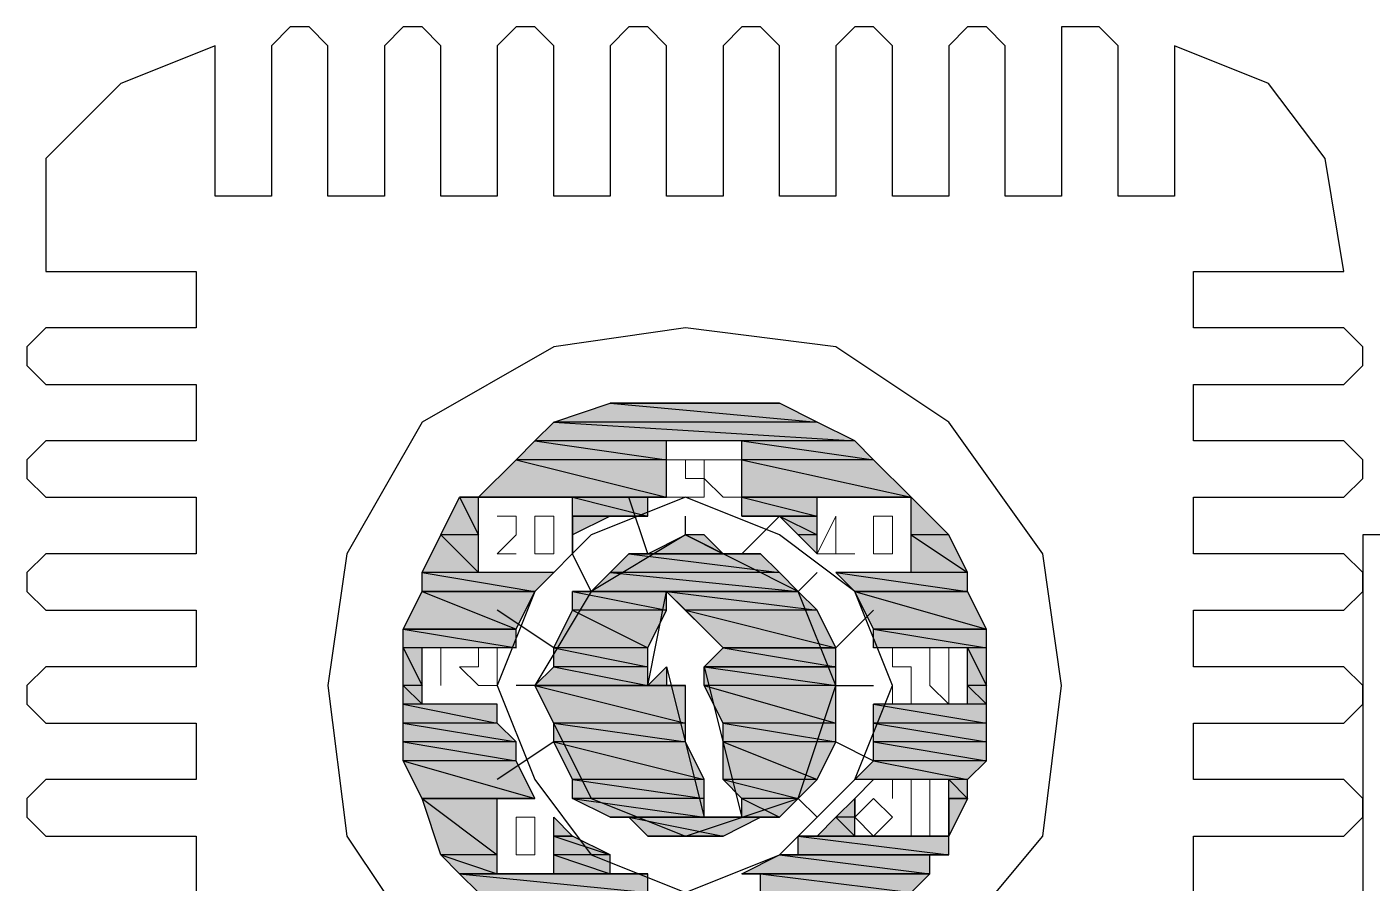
# Model space of a CAD drawing. Header units: inches. Extents: x 100535554 to 201081702, y 63708552 to 127420865.
# Drawn here: x 100541840.63 to 100541847.29, y 63710482.15 to 63710486.39 of the extents above; entities that cross this region are included whole.
import ezdxf

# ---------------------------------------------------------------- set-up
doc = ezdxf.new("R2010")
doc.units = ezdxf.units.IN
doc.header["$MEASUREMENT"] = 0

msp = doc.modelspace()

# ---------------------------------------------------------------- hatches: boundary and pattern name
at = {"true_color": 0x000007}
h = msp.add_hatch(color=7, dxfattribs=at)
h.paths.add_polyline_path([(100541844.355, 63710484.5311), (100541843.5163, 63710484.5311), (100541844.5414, 63710484.4379)])
h.paths.add_polyline_path([(100541843.5163, 63710484.5311), (100541844.5414, 63710484.4379), (100541843.2367, 63710484.4379)])
h = msp.add_hatch(color=7, dxfattribs=at)
h.paths.add_polyline_path([(100541844.0754, 63710484.5311), (100541843.7958, 63710484.5311), (100541844.355, 63710484.5311)])
h.paths.add_polyline_path([(100541843.7958, 63710484.5311), (100541844.355, 63710484.5311), (100541843.5163, 63710484.5311)])
h = msp.add_hatch(color=7, dxfattribs=at)
h.paths.add_polyline_path([(100541844.5414, 63710484.4379), (100541843.2367, 63710484.4379), (100541844.7278, 63710484.3447)])
h.paths.add_polyline_path([(100541843.2367, 63710484.4379), (100541844.7278, 63710484.3447), (100541843.1435, 63710484.3447)])
h = msp.add_hatch(color=7, dxfattribs=at)
h.paths.add_polyline_path([(100541843.7958, 63710484.3447), (100541843.1435, 63710484.3447), (100541843.7958, 63710484.2515)])
h.paths.add_polyline_path([(100541843.1435, 63710484.3447), (100541843.7958, 63710484.2515), (100541843.0503, 63710484.2515)])
h = msp.add_hatch(color=7, dxfattribs=at)
h.paths.add_polyline_path([(100541844.7278, 63710484.3447), (100541844.1686, 63710484.3447), (100541844.8209, 63710484.2515)])
h.paths.add_polyline_path([(100541844.1686, 63710484.3447), (100541844.8209, 63710484.2515), (100541844.1686, 63710484.2515)])
h = msp.add_hatch(color=7, dxfattribs=at)
h.paths.add_polyline_path([(100541843.7958, 63710484.2515), (100541843.0503, 63710484.2515), (100541843.7958, 63710484.0652)])
h.paths.add_polyline_path([(100541843.0503, 63710484.2515), (100541843.7958, 63710484.0652), (100541842.8639, 63710484.0652)])
h = msp.add_hatch(color=7, dxfattribs=at)
h.paths.add_polyline_path([(100541844.8209, 63710484.2515), (100541844.1686, 63710484.2515), (100541845.0073, 63710484.0652)])
h.paths.add_polyline_path([(100541844.1686, 63710484.2515), (100541845.0073, 63710484.0652), (100541844.1686, 63710484.0652)])
h = msp.add_hatch(color=7, dxfattribs=at)
h.paths.add_polyline_path([(100541842.8639, 63710484.0652), (100541842.7708, 63710484.0652), (100541842.8639, 63710483.8788)])
h.paths.add_polyline_path([(100541842.7708, 63710484.0652), (100541842.8639, 63710483.8788), (100541842.6776, 63710483.8788)])
h = msp.add_hatch(color=7, dxfattribs=at)
h.paths.add_polyline_path([(100541843.7958, 63710484.0652), (100541842.8639, 63710484.0652)])
h.paths.add_polyline_path([(100541842.8639, 63710484.0652), (100541843.7958, 63710484.0652), (100541842.7708, 63710484.0652)])
h = msp.add_hatch(color=7, dxfattribs=at)
h.paths.add_polyline_path([(100541843.7027, 63710484.0652), (100541843.3299, 63710484.0652)])
h.paths.add_polyline_path([(100541843.7027, 63710484.0652), (100541843.3299, 63710484.0652), (100541843.7958, 63710484.0652)])
h = msp.add_hatch(color=7, dxfattribs=at)
h.paths.add_polyline_path([(100541843.7027, 63710484.0652), (100541843.3299, 63710484.0652), (100541843.7027, 63710483.972)])
h.paths.add_polyline_path([(100541843.3299, 63710484.0652), (100541843.7027, 63710483.972), (100541843.3299, 63710483.972)])
h = msp.add_hatch(color=7, dxfattribs=at)
h.paths.add_polyline_path([(100541844.5414, 63710484.0652), (100541844.1686, 63710484.0652), (100541844.5414, 63710483.972)])
h.paths.add_polyline_path([(100541844.1686, 63710484.0652), (100541844.5414, 63710483.972), (100541844.1686, 63710483.972)])
h = msp.add_hatch(color=7, dxfattribs=at)
h.paths.add_polyline_path([(100541845.1937, 63710483.8788), (100541845.0073, 63710484.0652)])
h.paths.add_polyline_path([(100541845.0073, 63710484.0652), (100541845.1937, 63710483.8788), (100541845.0073, 63710483.8788)])
h = msp.add_hatch(color=7, dxfattribs=at)
h.paths.add_polyline_path([(100541843.5163, 63710483.972), (100541843.3299, 63710483.972)])
h.paths.add_polyline_path([(100541843.5163, 63710483.972), (100541843.3299, 63710483.972), (100541843.7027, 63710483.972)])
h = msp.add_hatch(color=7, dxfattribs=at)
h.paths.add_polyline_path([(100541843.3299, 63710483.8788), (100541843.3299, 63710483.972)])
h.paths.add_polyline_path([(100541843.3299, 63710483.8788), (100541843.3299, 63710483.972), (100541843.5163, 63710483.972)])
h = msp.add_hatch(color=7, dxfattribs=at)
h.paths.add_polyline_path([(100541844.5414, 63710483.972), (100541844.1686, 63710483.972)])
h.paths.add_polyline_path([(100541844.1686, 63710483.972), (100541844.5414, 63710483.972), (100541844.355, 63710483.972)])
h = msp.add_hatch(color=7, dxfattribs=at)
h.paths.add_polyline_path([(100541844.5414, 63710483.972), (100541844.355, 63710483.972), (100541844.5414, 63710483.8788)])
h.paths.add_polyline_path([(100541844.355, 63710483.972), (100541844.5414, 63710483.8788), (100541844.4482, 63710483.8788)])
h = msp.add_hatch(color=7, dxfattribs=at)
h.paths.add_polyline_path([(100541842.8639, 63710483.8788), (100541842.6776, 63710483.8788), (100541842.8639, 63710483.6924)])
h.paths.add_polyline_path([(100541842.6776, 63710483.8788), (100541842.8639, 63710483.6924), (100541842.5844, 63710483.6924)])
at = {"true_color": 0x006edd}
h = msp.add_hatch(color=152, dxfattribs=at)
h.paths.add_polyline_path([(100541843.9822, 63710483.8788), (100541843.889, 63710483.8788), (100541844.0754, 63710483.7856)])
h.paths.add_polyline_path([(100541843.889, 63710483.8788), (100541844.0754, 63710483.7856), (100541843.7027, 63710483.7856)])
at = {"true_color": 0x000007}
h = msp.add_hatch(color=7, dxfattribs=at)
h.paths.add_polyline_path([(100541844.5414, 63710483.8788), (100541844.4482, 63710483.8788), (100541844.5414, 63710483.7856)])
h.paths.add_polyline_path([(100541844.4482, 63710483.8788), (100541844.5414, 63710483.7856)])
h = msp.add_hatch(color=7, dxfattribs=at)
h.paths.add_polyline_path([(100541845.1937, 63710483.8788), (100541845.0073, 63710483.8788), (100541845.2869, 63710483.6924)])
h.paths.add_polyline_path([(100541845.0073, 63710483.8788), (100541845.2869, 63710483.6924), (100541845.0073, 63710483.6924)])
at = {"true_color": 0x006edd}
h = msp.add_hatch(color=152, dxfattribs=at)
h.paths.add_polyline_path([(100541844.2618, 63710483.7856), (100541843.6095, 63710483.7856), (100541844.355, 63710483.6924)])
h.paths.add_polyline_path([(100541843.6095, 63710483.7856), (100541844.355, 63710483.6924), (100541843.5163, 63710483.6924)])
h = msp.add_hatch(color=152, dxfattribs=at)
h.paths.add_polyline_path([(100541844.0754, 63710483.7856), (100541843.7027, 63710483.7856), (100541844.2618, 63710483.7856)])
h.paths.add_polyline_path([(100541843.7027, 63710483.7856), (100541844.2618, 63710483.7856), (100541843.6095, 63710483.7856)])
at = {"true_color": 0x000007}
h = msp.add_hatch(color=7, dxfattribs=at)
h.paths.add_polyline_path([(100541843.2367, 63710483.6924), (100541842.5844, 63710483.6924), (100541843.1435, 63710483.5992)])
h.paths.add_polyline_path([(100541842.5844, 63710483.6924), (100541843.1435, 63710483.5992), (100541842.5844, 63710483.5992)])
at = {"true_color": 0x006edd}
h = msp.add_hatch(color=152, dxfattribs=at)
h.paths.add_polyline_path([(100541844.355, 63710483.6924), (100541843.5163, 63710483.6924), (100541844.4482, 63710483.5992)])
h.paths.add_polyline_path([(100541843.5163, 63710483.6924), (100541844.4482, 63710483.5992), (100541843.4231, 63710483.5992)])
at = {"true_color": 0x000007}
h = msp.add_hatch(color=7, dxfattribs=at)
h.paths.add_polyline_path([(100541845.2869, 63710483.6924), (100541844.6346, 63710483.6924), (100541845.2869, 63710483.5992)])
h.paths.add_polyline_path([(100541844.6346, 63710483.6924), (100541845.2869, 63710483.5992), (100541844.7278, 63710483.5992)])
h = msp.add_hatch(color=7, dxfattribs=at)
h.paths.add_polyline_path([(100541843.1435, 63710483.5992), (100541842.5844, 63710483.5992), (100541843.0503, 63710483.4128)])
h.paths.add_polyline_path([(100541842.5844, 63710483.5992), (100541843.0503, 63710483.4128), (100541842.4912, 63710483.4128)])
at = {"true_color": 0x006edd}
h = msp.add_hatch(color=152, dxfattribs=at)
h.paths.add_polyline_path([(100541843.7958, 63710483.5992), (100541843.4231, 63710483.5992)])
h.paths.add_polyline_path([(100541843.4231, 63710483.5992), (100541843.7958, 63710483.5992), (100541843.3299, 63710483.5992)])
h = msp.add_hatch(color=152, dxfattribs=at)
h.paths.add_polyline_path([(100541843.7958, 63710483.5992), (100541843.3299, 63710483.5992), (100541843.7958, 63710483.506)])
h.paths.add_polyline_path([(100541843.3299, 63710483.5992), (100541843.7958, 63710483.506), (100541843.3299, 63710483.506)])
h = msp.add_hatch(color=152, dxfattribs=at)
h.paths.add_polyline_path([(100541844.4482, 63710483.5992), (100541843.7958, 63710483.5992), (100541844.5414, 63710483.506)])
h.paths.add_polyline_path([(100541843.7958, 63710483.5992), (100541844.5414, 63710483.506), (100541843.889, 63710483.506)])
at = {"true_color": 0x000007}
h = msp.add_hatch(color=7, dxfattribs=at)
h.paths.add_polyline_path([(100541845.2869, 63710483.5992), (100541844.7278, 63710483.5992), (100541845.3801, 63710483.4128)])
h.paths.add_polyline_path([(100541844.7278, 63710483.5992), (100541845.3801, 63710483.4128), (100541844.8209, 63710483.4128)])
at = {"true_color": 0x006edd}
h = msp.add_hatch(color=152, dxfattribs=at)
h.paths.add_polyline_path([(100541843.7958, 63710483.506), (100541843.3299, 63710483.506), (100541843.7027, 63710483.3196)])
h.paths.add_polyline_path([(100541843.3299, 63710483.506), (100541843.7027, 63710483.3196), (100541843.2367, 63710483.3196)])
h = msp.add_hatch(color=152, dxfattribs=at)
h.paths.add_polyline_path([(100541844.5414, 63710483.506), (100541843.889, 63710483.506), (100541844.6346, 63710483.3196)])
h.paths.add_polyline_path([(100541843.889, 63710483.506), (100541844.6346, 63710483.3196), (100541844.0754, 63710483.3196)])
at = {"true_color": 0x000007}
h = msp.add_hatch(color=7, dxfattribs=at)
h.paths.add_polyline_path([(100541843.0503, 63710483.4128), (100541842.4912, 63710483.4128), (100541843.0503, 63710483.3196)])
h.paths.add_polyline_path([(100541842.4912, 63710483.4128), (100541843.0503, 63710483.3196), (100541842.4912, 63710483.3196)])
h = msp.add_hatch(color=7, dxfattribs=at)
h.paths.add_polyline_path([(100541845.3801, 63710483.4128), (100541844.8209, 63710483.4128), (100541845.3801, 63710483.3196)])
h.paths.add_polyline_path([(100541844.8209, 63710483.4128), (100541845.3801, 63710483.3196), (100541844.8209, 63710483.3196)])
h = msp.add_hatch(color=7, dxfattribs=at)
h.paths.add_polyline_path([(100541842.5844, 63710483.3196), (100541842.4912, 63710483.3196), (100541842.5844, 63710483.1332)])
h.paths.add_polyline_path([(100541842.4912, 63710483.3196), (100541842.5844, 63710483.1332), (100541842.4912, 63710483.1332)])
at = {"true_color": 0x006edd}
h = msp.add_hatch(color=152, dxfattribs=at)
h.paths.add_polyline_path([(100541843.7027, 63710483.3196), (100541843.2367, 63710483.3196), (100541843.7027, 63710483.2264)])
h.paths.add_polyline_path([(100541843.2367, 63710483.3196), (100541843.7027, 63710483.2264), (100541843.2367, 63710483.2264)])
h = msp.add_hatch(color=152, dxfattribs=at)
h.paths.add_polyline_path([(100541844.6346, 63710483.3196), (100541844.0754, 63710483.3196), (100541844.6346, 63710483.2264)])
h.paths.add_polyline_path([(100541844.0754, 63710483.3196), (100541844.6346, 63710483.2264), (100541843.9822, 63710483.2264)])
h.paths.add_polyline_path([(100541844.6346, 63710483.2264), (100541843.9822, 63710483.2264)])
h.paths.add_polyline_path([(100541843.9822, 63710483.2264), (100541844.6346, 63710483.2264)])
at = {"true_color": 0x000007}
h = msp.add_hatch(color=7, dxfattribs=at)
h.paths.add_polyline_path([(100541845.3801, 63710483.3196), (100541845.2869, 63710483.3196), (100541845.3801, 63710483.1332)])
h.paths.add_polyline_path([(100541845.2869, 63710483.3196), (100541845.3801, 63710483.1332), (100541845.2869, 63710483.1332)])
at = {"true_color": 0x006edd}
h = msp.add_hatch(color=152, dxfattribs=at)
h.paths.add_polyline_path([(100541843.7027, 63710483.2264), (100541843.2367, 63710483.2264), (100541843.7027, 63710483.1332)])
h.paths.add_polyline_path([(100541843.2367, 63710483.2264), (100541843.7027, 63710483.1332), (100541843.1435, 63710483.1332)])
msp.add_hatch(color=152, dxfattribs=at).paths.add_polyline_path([(100541843.7958, 63710483.2264), (100541843.7958, 63710483.1332), (100541843.7027, 63710483.1332)])
h = msp.add_hatch(color=152, dxfattribs=at)
h.paths.add_polyline_path([(100541844.6346, 63710483.2264), (100541843.9822, 63710483.2264), (100541844.6346, 63710483.1332)])
h.paths.add_polyline_path([(100541843.9822, 63710483.2264), (100541844.6346, 63710483.1332), (100541843.9822, 63710483.1332)])
at = {"true_color": 0x000007}
h = msp.add_hatch(color=7, dxfattribs=at)
h.paths.add_polyline_path([(100541842.5844, 63710483.1332), (100541842.4912, 63710483.1332), (100541842.5844, 63710483.0401)])
h.paths.add_polyline_path([(100541842.4912, 63710483.1332), (100541842.5844, 63710483.0401), (100541842.4912, 63710483.0401)])
at = {"true_color": 0x006edd}
h = msp.add_hatch(color=152, dxfattribs=at)
h.paths.add_polyline_path([(100541843.889, 63710483.1332), (100541843.1435, 63710483.1332)])
h.paths.add_polyline_path([(100541843.889, 63710483.1332), (100541843.1435, 63710483.1332), (100541843.7958, 63710483.1332)])
h = msp.add_hatch(color=152, dxfattribs=at)
h.paths.add_polyline_path([(100541843.889, 63710483.1332), (100541843.1435, 63710483.1332), (100541843.889, 63710482.9469)])
h.paths.add_polyline_path([(100541843.1435, 63710483.1332), (100541843.889, 63710482.9469), (100541843.2367, 63710482.9469)])
h = msp.add_hatch(color=152, dxfattribs=at)
h.paths.add_polyline_path([(100541844.6346, 63710483.1332), (100541843.9822, 63710483.1332), (100541844.6346, 63710482.9469)])
h.paths.add_polyline_path([(100541843.9822, 63710483.1332), (100541844.6346, 63710482.9469), (100541844.0754, 63710482.9469)])
at = {"true_color": 0x000007}
h = msp.add_hatch(color=7, dxfattribs=at)
h.paths.add_polyline_path([(100541845.3801, 63710483.1332), (100541845.2869, 63710483.1332), (100541845.3801, 63710483.0401)])
h.paths.add_polyline_path([(100541845.2869, 63710483.1332), (100541845.3801, 63710483.0401), (100541845.2869, 63710483.0401)])
h = msp.add_hatch(color=7, dxfattribs=at)
h.paths.add_polyline_path([(100541842.9571, 63710483.0401), (100541842.4912, 63710483.0401), (100541842.9571, 63710482.9469)])
h.paths.add_polyline_path([(100541842.4912, 63710483.0401), (100541842.9571, 63710482.9469), (100541842.4912, 63710482.9469)])
h = msp.add_hatch(color=7, dxfattribs=at)
h.paths.add_polyline_path([(100541845.3801, 63710483.0401), (100541844.8209, 63710483.0401), (100541845.3801, 63710482.9469)])
h.paths.add_polyline_path([(100541844.8209, 63710483.0401), (100541845.3801, 63710482.9469), (100541844.8209, 63710482.9469)])
h = msp.add_hatch(color=7, dxfattribs=at)
h.paths.add_polyline_path([(100541842.9571, 63710482.9469), (100541842.4912, 63710482.9469), (100541843.0503, 63710482.8537)])
h.paths.add_polyline_path([(100541842.4912, 63710482.9469), (100541843.0503, 63710482.8537), (100541842.4912, 63710482.8537)])
at = {"true_color": 0x006edd}
h = msp.add_hatch(color=152, dxfattribs=at)
h.paths.add_polyline_path([(100541843.889, 63710482.9469), (100541843.2367, 63710482.9469), (100541843.889, 63710482.8537)])
h.paths.add_polyline_path([(100541843.2367, 63710482.9469), (100541843.889, 63710482.8537), (100541843.2367, 63710482.8537)])
h = msp.add_hatch(color=152, dxfattribs=at)
h.paths.add_polyline_path([(100541844.6346, 63710482.9469), (100541844.0754, 63710482.9469), (100541844.6346, 63710482.8537)])
h.paths.add_polyline_path([(100541844.0754, 63710482.9469), (100541844.6346, 63710482.8537), (100541844.0754, 63710482.8537)])
at = {"true_color": 0x000007}
h = msp.add_hatch(color=7, dxfattribs=at)
h.paths.add_polyline_path([(100541845.3801, 63710482.9469), (100541844.8209, 63710482.9469), (100541845.3801, 63710482.8537)])
h.paths.add_polyline_path([(100541844.8209, 63710482.9469), (100541845.3801, 63710482.8537), (100541844.8209, 63710482.8537)])
h = msp.add_hatch(color=7, dxfattribs=at)
h.paths.add_polyline_path([(100541843.0503, 63710482.8537), (100541842.4912, 63710482.8537), (100541843.0503, 63710482.7605)])
h.paths.add_polyline_path([(100541842.4912, 63710482.8537), (100541843.0503, 63710482.7605), (100541842.4912, 63710482.7605)])
at = {"true_color": 0x006edd}
h = msp.add_hatch(color=152, dxfattribs=at)
h.paths.add_polyline_path([(100541843.889, 63710482.8537), (100541843.2367, 63710482.8537), (100541843.9822, 63710482.6673)])
h.paths.add_polyline_path([(100541843.2367, 63710482.8537), (100541843.9822, 63710482.6673), (100541843.3299, 63710482.6673)])
h = msp.add_hatch(color=152, dxfattribs=at)
h.paths.add_polyline_path([(100541844.6346, 63710482.8537), (100541844.0754, 63710482.8537), (100541844.5414, 63710482.6673)])
h.paths.add_polyline_path([(100541844.0754, 63710482.8537), (100541844.5414, 63710482.6673), (100541844.0754, 63710482.6673)])
at = {"true_color": 0x000007}
h = msp.add_hatch(color=7, dxfattribs=at)
h.paths.add_polyline_path([(100541845.3801, 63710482.8537), (100541844.8209, 63710482.8537), (100541845.3801, 63710482.7605)])
h.paths.add_polyline_path([(100541844.8209, 63710482.8537), (100541845.3801, 63710482.7605), (100541844.8209, 63710482.7605)])
h = msp.add_hatch(color=7, dxfattribs=at)
h.paths.add_polyline_path([(100541843.0503, 63710482.7605), (100541842.4912, 63710482.7605), (100541843.1435, 63710482.5741)])
h.paths.add_polyline_path([(100541842.4912, 63710482.7605), (100541843.1435, 63710482.5741), (100541842.5844, 63710482.5741)])
h = msp.add_hatch(color=7, dxfattribs=at)
h.paths.add_polyline_path([(100541845.3801, 63710482.7605), (100541844.8209, 63710482.7605), (100541845.2869, 63710482.6673)])
h.paths.add_polyline_path([(100541844.8209, 63710482.7605), (100541845.2869, 63710482.6673), (100541844.7278, 63710482.6673)])
at = {"true_color": 0x006edd}
h = msp.add_hatch(color=152, dxfattribs=at)
h.paths.add_polyline_path([(100541843.9822, 63710482.6673), (100541843.3299, 63710482.6673), (100541843.9822, 63710482.5741)])
h.paths.add_polyline_path([(100541843.3299, 63710482.6673), (100541843.9822, 63710482.5741), (100541843.3299, 63710482.5741)])
h = msp.add_hatch(color=152, dxfattribs=at)
h.paths.add_polyline_path([(100541844.5414, 63710482.6673), (100541844.0754, 63710482.6673), (100541844.4482, 63710482.5741)])
h.paths.add_polyline_path([(100541844.0754, 63710482.6673), (100541844.4482, 63710482.5741), (100541844.1686, 63710482.5741)])
at = {"true_color": 0x000007}
h = msp.add_hatch(color=7, dxfattribs=at)
h.paths.add_polyline_path([(100541845.2869, 63710482.6673), (100541845.1937, 63710482.6673), (100541845.2869, 63710482.5741)])
h.paths.add_polyline_path([(100541845.1937, 63710482.6673), (100541845.2869, 63710482.5741), (100541845.1937, 63710482.5741)])
h = msp.add_hatch(color=7, dxfattribs=at)
h.paths.add_polyline_path([(100541842.9571, 63710482.5741), (100541842.5844, 63710482.5741), (100541842.9571, 63710482.2945)])
h.paths.add_polyline_path([(100541842.5844, 63710482.5741), (100541842.9571, 63710482.2945), (100541842.6776, 63710482.2945)])
at = {"true_color": 0x006edd}
h = msp.add_hatch(color=152, dxfattribs=at)
h.paths.add_polyline_path([(100541843.9822, 63710482.5741), (100541843.3299, 63710482.5741), (100541843.9822, 63710482.4809)])
h.paths.add_polyline_path([(100541843.3299, 63710482.5741), (100541843.9822, 63710482.4809), (100541843.5163, 63710482.4809)])
h = msp.add_hatch(color=152, dxfattribs=at)
h.paths.add_polyline_path([(100541844.4482, 63710482.5741), (100541844.1686, 63710482.5741), (100541844.355, 63710482.4809)])
h.paths.add_polyline_path([(100541844.1686, 63710482.5741), (100541844.355, 63710482.4809), (100541844.1686, 63710482.4809)])
h.paths.add_polyline_path([(100541844.355, 63710482.4809), (100541844.1686, 63710482.4809), (100541844.0754, 63710482.4809)])
at = {"true_color": 0x000007}
h = msp.add_hatch(color=7, dxfattribs=at)
h.paths.add_polyline_path([(100541844.7278, 63710482.4809), (100541844.7278, 63710482.5741)])
h.paths.add_polyline_path([(100541844.7278, 63710482.5741), (100541844.7278, 63710482.4809), (100541844.6346, 63710482.4809)])
h = msp.add_hatch(color=7, dxfattribs=at)
h.paths.add_polyline_path([(100541845.1937, 63710482.3877), (100541845.1937, 63710482.5741)])
h.paths.add_polyline_path([(100541845.1937, 63710482.3877), (100541845.1937, 63710482.5741), (100541845.2869, 63710482.5741)])
msp.add_hatch(color=7, dxfattribs=at).paths.add_polyline_path([(100541843.2367, 63710482.4809), (100541843.3299, 63710482.3877), (100541843.2367, 63710482.3877)])
at = {"true_color": 0x006edd}
h = msp.add_hatch(color=152, dxfattribs=at)
h.paths.add_polyline_path([(100541844.355, 63710482.4809), (100541843.5163, 63710482.4809), (100541844.2618, 63710482.4809)])
h.paths.add_polyline_path([(100541843.5163, 63710482.4809), (100541844.2618, 63710482.4809), (100541843.6095, 63710482.4809)])
h = msp.add_hatch(color=152, dxfattribs=at)
h.paths.add_polyline_path([(100541844.2618, 63710482.4809), (100541843.6095, 63710482.4809), (100541844.0754, 63710482.3877)])
h.paths.add_polyline_path([(100541843.6095, 63710482.4809), (100541844.0754, 63710482.3877), (100541843.7027, 63710482.3877)])
h = msp.add_hatch(color=152, dxfattribs=at)
h.paths.add_polyline_path([(100541844.355, 63710482.4809), (100541844.0754, 63710482.4809)])
h.paths.add_polyline_path([(100541844.0754, 63710482.4809), (100541844.355, 63710482.4809), (100541843.9822, 63710482.4809)])
at = {"true_color": 0x000007}
h = msp.add_hatch(color=7, dxfattribs=at)
h.paths.add_polyline_path([(100541844.7278, 63710482.4809), (100541844.6346, 63710482.4809), (100541844.7278, 63710482.3877)])
h.paths.add_polyline_path([(100541844.6346, 63710482.4809), (100541844.7278, 63710482.3877), (100541844.5414, 63710482.3877)])
h = msp.add_hatch(color=7, dxfattribs=at)
h.paths.add_polyline_path([(100541843.3299, 63710482.3877), (100541843.2367, 63710482.3877), (100541843.5163, 63710482.2945)])
h.paths.add_polyline_path([(100541843.2367, 63710482.3877), (100541843.5163, 63710482.2945), (100541843.2367, 63710482.2945)])
at = {"true_color": 0x006edd}
h = msp.add_hatch(color=152, dxfattribs=at)
h.paths.add_polyline_path([(100541844.0754, 63710482.3877), (100541843.7027, 63710482.3877), (100541843.9822, 63710482.3877)])
h.paths.add_polyline_path([(100541843.7027, 63710482.3877), (100541843.9822, 63710482.3877), (100541843.889, 63710482.3877)])
at = {"true_color": 0x000007}
h = msp.add_hatch(color=7, dxfattribs=at)
h.paths.add_polyline_path([(100541845.1937, 63710482.3877), (100541844.5414, 63710482.3877)])
h.paths.add_polyline_path([(100541844.5414, 63710482.3877), (100541845.1937, 63710482.3877), (100541844.4482, 63710482.3877)])
h = msp.add_hatch(color=7, dxfattribs=at)
h.paths.add_polyline_path([(100541845.1937, 63710482.3877), (100541844.4482, 63710482.3877), (100541845.1937, 63710482.2945)])
h.paths.add_polyline_path([(100541844.4482, 63710482.3877), (100541845.1937, 63710482.2945), (100541844.4482, 63710482.2945)])
h = msp.add_hatch(color=7, dxfattribs=at)
h.paths.add_polyline_path([(100541842.9571, 63710482.2945), (100541842.6776, 63710482.2945), (100541842.9571, 63710482.2013)])
h.paths.add_polyline_path([(100541842.6776, 63710482.2945), (100541842.9571, 63710482.2013), (100541842.7708, 63710482.2013)])
h = msp.add_hatch(color=7, dxfattribs=at)
h.paths.add_polyline_path([(100541843.5163, 63710482.2945), (100541843.2367, 63710482.2945), (100541843.5163, 63710482.2013)])
h.paths.add_polyline_path([(100541843.2367, 63710482.2945), (100541843.5163, 63710482.2013), (100541843.2367, 63710482.2013)])
h = msp.add_hatch(color=7, dxfattribs=at)
h.paths.add_polyline_path([(100541845.1005, 63710482.2945), (100541844.355, 63710482.2945), (100541845.1005, 63710482.2013)])
h.paths.add_polyline_path([(100541844.355, 63710482.2945), (100541845.1005, 63710482.2013), (100541844.1686, 63710482.2013)])
h = msp.add_hatch(color=7, dxfattribs=at)
h.paths.add_polyline_path([(100541845.1937, 63710482.2945), (100541844.4482, 63710482.2945), (100541845.1005, 63710482.2945)])
h.paths.add_polyline_path([(100541844.4482, 63710482.2945), (100541845.1005, 63710482.2945), (100541844.355, 63710482.2945)])
h = msp.add_hatch(color=7, dxfattribs=at)
h.paths.add_polyline_path([(100541843.7027, 63710482.2013), (100541842.7708, 63710482.2013)])
h.paths.add_polyline_path([(100541843.7027, 63710482.2013), (100541842.7708, 63710482.2013), (100541843.5163, 63710482.2013)])
h = msp.add_hatch(color=7, dxfattribs=at)
h.paths.add_polyline_path([(100541843.7027, 63710482.2013), (100541842.7708, 63710482.2013), (100541843.7027, 63710482.1082)])
h.paths.add_polyline_path([(100541842.7708, 63710482.2013), (100541843.7027, 63710482.1082), (100541842.8639, 63710482.1082)])
h = msp.add_hatch(color=7, dxfattribs=at)
h.paths.add_polyline_path([(100541845.1005, 63710482.2013), (100541844.2618, 63710482.2013), (100541845.0073, 63710482.1082)])
h.paths.add_polyline_path([(100541844.2618, 63710482.2013), (100541845.0073, 63710482.1082), (100541844.2618, 63710482.1082)])

# ---------------------------------------------------------------- linework, layer by layer
at = {"color": 7, "linetype": 'Continuous', "lineweight": 25, "true_color": 0x000007}
for p, q in [((100541843.7027, 63710483.7856), (100541843.6095, 63710484.0652)), ((100541843.889, 63710483.8788), (100541843.889, 63710483.972)), ((100541844.1686, 63710483.7856), (100541844.355, 63710483.972)), ((100541843.4231, 63710483.5992), (100541843.3299, 63710483.7856)), ((100541844.4482, 63710483.5992), (100541844.5414, 63710483.6924)), ((100541843.2367, 63710483.3196), (100541842.9571, 63710483.506)), ((100541844.6346, 63710483.3196), (100541844.8209, 63710483.506)), ((100541843.9822, 63710483.2264), (100541844.0754, 63710483.3196)), ((100541843.7958, 63710483.2264), (100541843.7027, 63710483.1332)), ((100541843.7958, 63710483.2264), (100541843.9822, 63710482.4809)), ((100541843.1435, 63710483.1332), (100541843.0503, 63710483.1332)), ((100541844.6346, 63710483.1332), (100541844.8209, 63710483.1332)), ((100541843.2367, 63710482.8537), (100541842.9571, 63710482.6673)), ((100541844.6346, 63710482.8537), (100541844.8209, 63710482.7605)), ((100541843.4231, 63710482.5741), (100541843.4231, 63710482.5741)), ((100541844.4482, 63710482.5741), (100541844.5414, 63710482.4809))]:
    msp.add_line(p, q, dxfattribs=at)
for points in [[(100541842.1184, 63710486.3017), (100541842.0252, 63710486.3949), (100541841.932, 63710486.3949), (100541841.8388, 63710486.3017)], [(100541842.6776, 63710486.3017), (100541842.5844, 63710486.3949), (100541842.4912, 63710486.3949), (100541842.398, 63710486.3017)], [(100541843.2367, 63710486.3017), (100541843.1435, 63710486.3949), (100541843.0503, 63710486.3949), (100541842.9571, 63710486.3017)], [(100541843.7958, 63710486.3017), (100541843.7027, 63710486.3949), (100541843.6095, 63710486.3949), (100541843.5163, 63710486.3017)], [(100541844.355, 63710486.3017), (100541844.2618, 63710486.3949), (100541844.1686, 63710486.3949), (100541844.0754, 63710486.3017)], [(100541844.9141, 63710486.3017), (100541844.8209, 63710486.3949), (100541844.7278, 63710486.3949), (100541844.6346, 63710486.3017)], [(100541845.4733, 63710486.3017), (100541845.3801, 63710486.3949), (100541845.2869, 63710486.3949), (100541845.1937, 63710486.3017)], [(100541846.0324, 63710486.3017), (100541845.9392, 63710486.3949), (100541845.7528, 63710486.3949), (100541845.7528, 63710486.3017)], [(100541841.5593, 63710486.3017), (100541841.0933, 63710486.1153), (100541840.7206, 63710485.7426), (100541840.7206, 63710485.1834)], [(100541841.8388, 63710486.3017), (100541841.8388, 63710485.5562), (100541841.5593, 63710485.5562), (100541841.5593, 63710486.3017)], [(100541842.398, 63710486.3017), (100541842.398, 63710485.5562), (100541842.1184, 63710485.5562), (100541842.1184, 63710486.3017)], [(100541842.9571, 63710486.3017), (100541842.9571, 63710485.5562), (100541842.6776, 63710485.5562), (100541842.6776, 63710486.3017)], [(100541843.5163, 63710486.3017), (100541843.5163, 63710485.5562), (100541843.2367, 63710485.5562), (100541843.2367, 63710486.3017)], [(100541844.0754, 63710486.3017), (100541844.0754, 63710485.5562), (100541843.7958, 63710485.5562), (100541843.7958, 63710486.3017)], [(100541844.6346, 63710486.3017), (100541844.6346, 63710485.5562), (100541844.355, 63710485.5562), (100541844.355, 63710486.3017)], [(100541845.1937, 63710486.3017), (100541845.1937, 63710485.5562), (100541844.9141, 63710485.5562), (100541844.9141, 63710486.3017)], [(100541845.7528, 63710486.3017), (100541845.7528, 63710485.5562), (100541845.4733, 63710485.5562), (100541845.4733, 63710486.3017)], [(100541846.312, 63710486.3017), (100541846.312, 63710485.5562), (100541846.0324, 63710485.5562), (100541846.0324, 63710486.3017)], [(100541847.1507, 63710485.1834), (100541847.0575, 63710485.7426), (100541846.7779, 63710486.1153), (100541846.312, 63710486.3017)], [(100541840.7206, 63710485.1834), (100541841.4661, 63710485.1834), (100541841.4661, 63710484.9039), (100541840.7206, 63710484.9039)], [(100541847.1507, 63710484.9039), (100541846.4052, 63710484.9039), (100541846.4052, 63710485.1834), (100541847.1507, 63710485.1834)], [(100541840.7206, 63710484.9039), (100541840.6274, 63710484.8107), (100541840.6274, 63710484.7175), (100541840.7206, 63710484.6243)], [(100541847.1507, 63710484.6243), (100541847.2439, 63710484.7175), (100541847.2439, 63710484.8107), (100541847.1507, 63710484.9039)], [(100541840.7206, 63710484.6243), (100541841.4661, 63710484.6243), (100541841.4661, 63710484.3447), (100541840.7206, 63710484.3447)], [(100541847.1507, 63710484.3447), (100541846.4052, 63710484.3447), (100541846.4052, 63710484.6243), (100541847.1507, 63710484.6243)], [(100541840.7206, 63710484.3447), (100541840.6274, 63710484.2515), (100541840.6274, 63710484.1583), (100541840.7206, 63710484.0652)], [(100541847.1507, 63710484.0652), (100541847.2439, 63710484.1583), (100541847.2439, 63710484.2515), (100541847.1507, 63710484.3447)], [(100541840.7206, 63710484.0652), (100541841.4661, 63710484.0652), (100541841.4661, 63710483.7856), (100541840.7206, 63710483.7856)], [(100541847.1507, 63710483.7856), (100541846.4052, 63710483.7856), (100541846.4052, 63710484.0652), (100541847.1507, 63710484.0652)], [(100541840.7206, 63710483.7856), (100541840.6274, 63710483.6924), (100541840.6274, 63710483.5992), (100541840.7206, 63710483.506)], [(100541847.1507, 63710483.506), (100541847.2439, 63710483.5992), (100541847.2439, 63710483.6924), (100541847.1507, 63710483.7856)], [(100541843.7027, 63710483.1332), (100541843.7958, 63710483.5992), (100541844.0754, 63710483.3196)], [(100541840.7206, 63710483.506), (100541841.4661, 63710483.506), (100541841.4661, 63710483.2264), (100541840.7206, 63710483.2264)], [(100541847.1507, 63710483.2264), (100541846.4052, 63710483.2264), (100541846.4052, 63710483.506), (100541847.1507, 63710483.506)], [(100541840.7206, 63710483.2264), (100541840.6274, 63710483.1332), (100541840.6274, 63710483.0401), (100541840.7206, 63710482.9469)], [(100541843.9822, 63710483.2264), (100541844.1686, 63710482.4809), (100541843.9822, 63710482.4809)], [(100541847.1507, 63710482.9469), (100541847.2439, 63710483.0401), (100541847.2439, 63710483.1332), (100541847.1507, 63710483.2264)], [(100541840.7206, 63710482.9469), (100541841.4661, 63710482.9469), (100541841.4661, 63710482.6673), (100541840.7206, 63710482.6673)], [(100541847.1507, 63710482.6673), (100541846.4052, 63710482.6673), (100541846.4052, 63710482.9469), (100541847.1507, 63710482.9469)], [(100541840.7206, 63710482.6673), (100541840.6274, 63710482.5741), (100541840.6274, 63710482.4809), (100541840.7206, 63710482.3877)], [(100541847.1507, 63710482.3877), (100541847.2439, 63710482.4809), (100541847.2439, 63710482.5741), (100541847.1507, 63710482.6673)], [(100541840.7206, 63710482.3877), (100541841.4661, 63710482.3877), (100541841.4661, 63710482.1082), (100541840.7206, 63710482.1082)], [(100541847.1507, 63710482.1082), (100541846.4052, 63710482.1082), (100541846.4052, 63710482.3877), (100541847.1507, 63710482.3877)]]:
    msp.add_lwpolyline(points, dxfattribs=at)
for points in [[(100541845.7528, 63710483.1332), (100541845.6597, 63710483.7856), (100541845.1937, 63710484.4379), (100541844.6346, 63710484.8107), (100541843.889, 63710484.9039), (100541843.2367, 63710484.8107), (100541842.5844, 63710484.4379), (100541842.2116, 63710483.7856), (100541842.1184, 63710483.1332), (100541842.2116, 63710482.3877), (100541842.5844, 63710481.8286), (100541843.2367, 63710481.3626), (100541843.889, 63710481.2694), (100541844.6346, 63710481.3626), (100541845.1937, 63710481.8286), (100541845.6597, 63710482.3877)], [(100541844.9141, 63710483.1332), (100541844.7278, 63710483.5992), (100541844.355, 63710483.8788), (100541843.889, 63710484.0652), (100541843.4231, 63710483.8788), (100541843.1435, 63710483.5992), (100541842.9571, 63710483.1332), (100541843.1435, 63710482.6673), (100541843.4231, 63710482.2945), (100541843.889, 63710482.1082), (100541844.355, 63710482.2945), (100541844.7278, 63710482.6673)], [(100541844.6346, 63710483.1332), (100541844.4482, 63710483.5992), (100541843.889, 63710483.8788), (100541843.4231, 63710483.5992), (100541843.1435, 63710483.1332), (100541843.4231, 63710482.5741), (100541843.889, 63710482.3877), (100541844.4482, 63710482.5741)]]:
    msp.add_lwpolyline(points, close=True, dxfattribs=at)
at = {"color": 7, "linetype": 'Continuous', "lineweight": -2, "true_color": 0x000007}
for points in [[(100541843.5163, 63710484.5311), (100541844.5414, 63710484.4379), (100541843.2367, 63710484.4379)], [(100541843.7958, 63710484.5311), (100541844.355, 63710484.5311), (100541843.5163, 63710484.5311)], [(100541844.355, 63710484.5311), (100541843.5163, 63710484.5311), (100541844.5414, 63710484.4379)], [(100541844.0754, 63710484.5311), (100541843.7958, 63710484.5311), (100541844.355, 63710484.5311)], [(100541843.2367, 63710484.4379), (100541844.7278, 63710484.3447), (100541843.1435, 63710484.3447)], [(100541844.5414, 63710484.4379), (100541843.2367, 63710484.4379), (100541844.7278, 63710484.3447)], [(100541843.1435, 63710484.3447), (100541843.7958, 63710484.2515), (100541843.0503, 63710484.2515)], [(100541843.7958, 63710484.3447), (100541843.1435, 63710484.3447), (100541843.7958, 63710484.2515)], [(100541844.7278, 63710484.3447), (100541844.1686, 63710484.3447), (100541844.8209, 63710484.2515)], [(100541844.1686, 63710484.3447), (100541844.8209, 63710484.2515), (100541844.1686, 63710484.2515)], [(100541843.0503, 63710484.2515), (100541843.7958, 63710484.0652), (100541842.8639, 63710484.0652)], [(100541843.7958, 63710484.2515), (100541843.0503, 63710484.2515), (100541843.7958, 63710484.0652)], [(100541844.8209, 63710484.2515), (100541844.1686, 63710484.2515), (100541845.0073, 63710484.0652)], [(100541844.1686, 63710484.2515), (100541845.0073, 63710484.0652), (100541844.1686, 63710484.0652)], [(100541842.7708, 63710484.0652), (100541842.8639, 63710483.8788), (100541842.6776, 63710483.8788)], [(100541842.8639, 63710484.0652), (100541843.7958, 63710484.0652), (100541842.7708, 63710484.0652)], [(100541842.8639, 63710484.0652), (100541842.7708, 63710484.0652), (100541842.8639, 63710483.8788)], [(100541843.7958, 63710484.0652), (100541842.8639, 63710484.0652)], [(100541843.3299, 63710484.0652), (100541843.7958, 63710484.0652), (100541843.7958, 63710484.0652)], [(100541843.7958, 63710484.0652), (100541843.7958, 63710484.0652), (100541843.3299, 63710484.0652)], [(100541843.7027, 63710484.0652), (100541843.7027, 63710484.0652), (100541843.3299, 63710484.0652)], [(100541843.7027, 63710484.0652), (100541843.3299, 63710484.0652), (100541843.7958, 63710484.0652)], [(100541843.7027, 63710484.0652), (100541843.3299, 63710484.0652), (100541843.7027, 63710483.972)], [(100541843.3299, 63710484.0652), (100541843.7027, 63710483.972), (100541843.3299, 63710483.972)], [(100541844.1686, 63710484.0652), (100541845.0073, 63710484.0652), (100541845.0073, 63710484.0652)], [(100541845.0073, 63710484.0652), (100541845.0073, 63710484.0652), (100541844.1686, 63710484.0652)], [(100541844.1686, 63710484.0652), (100541844.5414, 63710484.0652), (100541844.5414, 63710484.0652)], [(100541844.5414, 63710484.0652), (100541844.5414, 63710484.0652), (100541844.1686, 63710484.0652)], [(100541844.5414, 63710484.0652), (100541844.1686, 63710484.0652), (100541844.5414, 63710483.972)], [(100541844.1686, 63710484.0652), (100541844.5414, 63710483.972), (100541844.1686, 63710483.972)], [(100541845.1937, 63710483.8788), (100541845.0073, 63710484.0652)], [(100541845.0073, 63710484.0652), (100541845.1937, 63710483.8788), (100541845.0073, 63710483.8788)], [(100541843.5163, 63710483.972), (100541843.5163, 63710483.972), (100541843.3299, 63710483.972)], [(100541843.5163, 63710483.972), (100541843.3299, 63710483.972), (100541843.7027, 63710483.972)], [(100541843.3299, 63710483.8788), (100541843.3299, 63710483.8788), (100541843.3299, 63710483.972)], [(100541843.3299, 63710483.8788), (100541843.3299, 63710483.972), (100541843.5163, 63710483.972)], [(100541844.5414, 63710483.972), (100541844.1686, 63710483.972)], [(100541844.1686, 63710483.972), (100541844.5414, 63710483.972), (100541844.355, 63710483.972)], [(100541844.5414, 63710483.972), (100541844.355, 63710483.972), (100541844.5414, 63710483.8788)], [(100541844.355, 63710483.972), (100541844.5414, 63710483.8788), (100541844.4482, 63710483.8788)], [(100541842.6776, 63710483.8788), (100541842.8639, 63710483.6924), (100541842.5844, 63710483.6924)], [(100541842.8639, 63710483.8788), (100541842.6776, 63710483.8788), (100541842.8639, 63710483.6924)], [(100541843.3299, 63710483.8788), (100541843.3299, 63710483.7856), (100541843.3299, 63710483.7856)], [(100541844.5414, 63710483.8788), (100541844.4482, 63710483.8788), (100541844.5414, 63710483.7856)], [(100541844.4482, 63710483.8788), (100541844.5414, 63710483.7856), (100541844.5414, 63710483.7856)], [(100541845.1937, 63710483.8788), (100541845.0073, 63710483.8788), (100541845.2869, 63710483.6924)], [(100541845.0073, 63710483.8788), (100541845.2869, 63710483.6924), (100541845.0073, 63710483.6924)], [(100541844.5414, 63710483.7856), (100541844.5414, 63710483.7856)], [(100541843.2367, 63710483.6924), (100541842.5844, 63710483.6924), (100541843.1435, 63710483.5992)], [(100541842.5844, 63710483.6924), (100541843.1435, 63710483.5992), (100541842.5844, 63710483.5992)], [(100541845.2869, 63710483.6924), (100541844.6346, 63710483.6924), (100541845.2869, 63710483.5992)], [(100541844.6346, 63710483.6924), (100541845.2869, 63710483.5992), (100541844.7278, 63710483.5992)], [(100541842.5844, 63710483.5992), (100541843.0503, 63710483.4128), (100541842.4912, 63710483.4128)], [(100541842.5844, 63710483.5992), (100541843.1435, 63710483.5992), (100541843.1435, 63710483.5992)], [(100541843.1435, 63710483.5992), (100541843.1435, 63710483.5992), (100541842.5844, 63710483.5992)], [(100541843.1435, 63710483.5992), (100541842.5844, 63710483.5992), (100541843.0503, 63710483.4128)], [(100541844.7278, 63710483.5992), (100541845.2869, 63710483.5992), (100541845.2869, 63710483.5992)], [(100541845.2869, 63710483.5992), (100541845.2869, 63710483.5992), (100541844.7278, 63710483.5992)], [(100541845.2869, 63710483.5992), (100541844.7278, 63710483.5992), (100541845.3801, 63710483.4128)], [(100541844.7278, 63710483.5992), (100541845.3801, 63710483.4128), (100541844.8209, 63710483.4128)], [(100541842.4912, 63710483.4128), (100541843.0503, 63710483.4128), (100541843.0503, 63710483.4128)], [(100541843.0503, 63710483.4128), (100541843.0503, 63710483.4128), (100541842.4912, 63710483.4128)], [(100541843.0503, 63710483.4128), (100541842.4912, 63710483.4128), (100541843.0503, 63710483.3196)], [(100541842.4912, 63710483.4128), (100541843.0503, 63710483.3196), (100541842.4912, 63710483.3196)], [(100541844.8209, 63710483.4128), (100541845.3801, 63710483.4128), (100541845.3801, 63710483.4128)], [(100541845.3801, 63710483.4128), (100541845.3801, 63710483.4128), (100541844.8209, 63710483.4128)], [(100541845.3801, 63710483.4128), (100541844.8209, 63710483.4128), (100541845.3801, 63710483.3196)], [(100541844.8209, 63710483.4128), (100541845.3801, 63710483.3196), (100541844.8209, 63710483.3196)], [(100541842.5844, 63710483.3196), (100541842.4912, 63710483.3196), (100541842.5844, 63710483.1332)], [(100541842.4912, 63710483.3196), (100541842.5844, 63710483.1332), (100541842.4912, 63710483.1332)], [(100541843.0503, 63710483.3196), (100541843.0503, 63710483.3196)], [(100541843.0503, 63710483.3196), (100541843.0503, 63710483.3196)], [(100541843.0503, 63710483.3196), (100541843.0503, 63710483.3196)], [(100541844.8209, 63710483.3196), (100541844.8209, 63710483.3196)], [(100541845.3801, 63710483.3196), (100541845.2869, 63710483.3196), (100541845.3801, 63710483.1332)], [(100541845.2869, 63710483.3196), (100541845.3801, 63710483.1332), (100541845.2869, 63710483.1332)], [(100541842.5844, 63710483.1332), (100541842.4912, 63710483.1332), (100541842.5844, 63710483.0401)], [(100541842.4912, 63710483.1332), (100541842.5844, 63710483.0401), (100541842.4912, 63710483.0401)], [(100541845.3801, 63710483.1332), (100541845.2869, 63710483.1332), (100541845.3801, 63710483.0401)], [(100541845.2869, 63710483.1332), (100541845.3801, 63710483.0401), (100541845.2869, 63710483.0401)], [(100541842.9571, 63710483.0401), (100541842.4912, 63710483.0401), (100541842.9571, 63710482.9469)], [(100541842.4912, 63710483.0401), (100541842.9571, 63710482.9469), (100541842.4912, 63710482.9469)], [(100541845.3801, 63710483.0401), (100541844.8209, 63710483.0401), (100541845.3801, 63710482.9469)], [(100541844.8209, 63710483.0401), (100541845.3801, 63710482.9469), (100541844.8209, 63710482.9469)], [(100541842.9571, 63710482.9469), (100541842.4912, 63710482.9469), (100541843.0503, 63710482.8537)], [(100541842.4912, 63710482.9469), (100541843.0503, 63710482.8537), (100541842.4912, 63710482.8537)], [(100541845.3801, 63710482.9469), (100541844.8209, 63710482.9469), (100541845.3801, 63710482.8537)], [(100541844.8209, 63710482.9469), (100541845.3801, 63710482.8537), (100541844.8209, 63710482.8537)], [(100541843.0503, 63710482.8537), (100541842.4912, 63710482.8537), (100541843.0503, 63710482.7605)], [(100541842.4912, 63710482.8537), (100541843.0503, 63710482.7605), (100541842.4912, 63710482.7605)], [(100541845.3801, 63710482.8537), (100541844.8209, 63710482.8537), (100541845.3801, 63710482.7605)], [(100541844.8209, 63710482.8537), (100541845.3801, 63710482.7605), (100541844.8209, 63710482.7605)], [(100541843.0503, 63710482.7605), (100541842.4912, 63710482.7605), (100541843.1435, 63710482.5741)], [(100541842.4912, 63710482.7605), (100541843.1435, 63710482.5741), (100541842.5844, 63710482.5741)], [(100541844.8209, 63710482.7605), (100541845.2869, 63710482.6673), (100541844.7278, 63710482.6673)], [(100541845.3801, 63710482.7605), (100541844.8209, 63710482.7605), (100541845.2869, 63710482.6673)], [(100541845.2869, 63710482.6673), (100541845.1937, 63710482.6673), (100541845.2869, 63710482.5741)], [(100541845.1937, 63710482.6673), (100541845.2869, 63710482.5741), (100541845.1937, 63710482.5741)], [(100541842.5844, 63710482.5741), (100541843.1435, 63710482.5741), (100541843.1435, 63710482.5741)], [(100541843.1435, 63710482.5741), (100541843.1435, 63710482.5741), (100541842.5844, 63710482.5741)], [(100541842.5844, 63710482.5741), (100541842.9571, 63710482.5741), (100541842.9571, 63710482.5741)], [(100541842.9571, 63710482.5741), (100541842.9571, 63710482.5741), (100541842.5844, 63710482.5741)], [(100541842.9571, 63710482.5741), (100541842.5844, 63710482.5741), (100541842.9571, 63710482.2945)], [(100541842.5844, 63710482.5741), (100541842.9571, 63710482.2945), (100541842.6776, 63710482.2945)], [(100541844.7278, 63710482.5741), (100541844.7278, 63710482.4809), (100541844.6346, 63710482.4809)], [(100541844.7278, 63710482.5741), (100541844.7278, 63710482.5741)], [(100541844.7278, 63710482.4809), (100541844.7278, 63710482.5741)], [(100541845.1937, 63710482.3877), (100541845.1937, 63710482.3877), (100541845.1937, 63710482.5741)], [(100541845.1937, 63710482.3877), (100541845.1937, 63710482.5741), (100541845.2869, 63710482.5741)], [(100541843.2367, 63710482.4809), (100541843.3299, 63710482.3877), (100541843.2367, 63710482.3877)], [(100541844.6346, 63710482.4809), (100541844.7278, 63710482.3877), (100541844.5414, 63710482.3877)], [(100541844.7278, 63710482.4809), (100541844.6346, 63710482.4809), (100541844.7278, 63710482.3877)], [(100541843.2367, 63710482.3877), (100541843.3299, 63710482.3877), (100541843.3299, 63710482.3877)], [(100541843.3299, 63710482.3877), (100541843.3299, 63710482.3877), (100541843.2367, 63710482.3877)], [(100541843.3299, 63710482.3877), (100541843.2367, 63710482.3877), (100541843.5163, 63710482.2945)], [(100541843.2367, 63710482.3877), (100541843.5163, 63710482.2945), (100541843.2367, 63710482.2945)], [(100541844.5414, 63710482.3877), (100541845.1937, 63710482.3877), (100541844.4482, 63710482.3877)], [(100541845.1937, 63710482.3877), (100541844.4482, 63710482.3877), (100541845.1937, 63710482.2945)], [(100541844.4482, 63710482.3877), (100541845.1937, 63710482.2945), (100541844.4482, 63710482.2945)], [(100541845.1937, 63710482.3877), (100541844.5414, 63710482.3877)], [(100541842.9571, 63710482.2945), (100541842.6776, 63710482.2945), (100541842.9571, 63710482.2013)], [(100541842.6776, 63710482.2945), (100541842.9571, 63710482.2013), (100541842.7708, 63710482.2013)], [(100541843.5163, 63710482.2945), (100541843.2367, 63710482.2945), (100541843.5163, 63710482.2013)], [(100541843.2367, 63710482.2945), (100541843.5163, 63710482.2013), (100541843.2367, 63710482.2013)], [(100541844.355, 63710482.2945), (100541845.1005, 63710482.2013), (100541844.1686, 63710482.2013)], [(100541844.4482, 63710482.2945), (100541845.1005, 63710482.2945), (100541844.355, 63710482.2945)], [(100541845.1005, 63710482.2945), (100541844.355, 63710482.2945), (100541845.1005, 63710482.2013)], [(100541845.1937, 63710482.2945), (100541844.4482, 63710482.2945), (100541845.1005, 63710482.2945)], [(100541843.7027, 63710482.2013), (100541843.7027, 63710482.2013), (100541842.7708, 63710482.2013)], [(100541843.7027, 63710482.2013), (100541842.7708, 63710482.2013), (100541843.5163, 63710482.2013)], [(100541842.7708, 63710482.2013), (100541843.7027, 63710482.2013), (100541843.7027, 63710482.2013)], [(100541843.7027, 63710482.2013), (100541843.7027, 63710482.2013), (100541842.7708, 63710482.2013)], [(100541843.7027, 63710482.2013), (100541842.7708, 63710482.2013)], [(100541842.7708, 63710482.2013), (100541843.7027, 63710482.2013), (100541843.7027, 63710482.2013)], [(100541843.7027, 63710482.2013), (100541842.7708, 63710482.2013), (100541843.7027, 63710482.1082)], [(100541842.7708, 63710482.2013), (100541843.7027, 63710482.1082), (100541842.8639, 63710482.1082)], [(100541844.1686, 63710482.2013), (100541845.1005, 63710482.2013), (100541845.1005, 63710482.2013)], [(100541845.1005, 63710482.2013), (100541845.1005, 63710482.2013), (100541844.1686, 63710482.2013)], [(100541845.1005, 63710482.2013), (100541844.2618, 63710482.2013), (100541845.0073, 63710482.1082)], [(100541844.2618, 63710482.2013), (100541845.0073, 63710482.1082), (100541844.2618, 63710482.1082)]]:
    msp.add_lwpolyline(points, close=True, dxfattribs=at)
at = {"color": 6, "linetype": 'Continuous', "lineweight": 15, "true_color": 0x000006}
for points in [[(100541843.7958, 63710484.2515), (100541843.9822, 63710484.2515), (100541843.889, 63710484.2515), (100541843.889, 63710484.1583), (100541843.9822, 63710484.1583), (100541843.9822, 63710484.0652), (100541843.889, 63710484.0652), (100541843.7958, 63710484.0652), (100541843.7958, 63710484.1583)], [(100541842.9571, 63710483.972), (100541843.0503, 63710483.972), (100541843.0503, 63710483.8788), (100541842.9571, 63710483.7856), (100541843.0503, 63710483.7856)], [(100541844.6346, 63710483.7856), (100541844.6346, 63710483.972), (100541844.5414, 63710483.7856), (100541844.7278, 63710483.7856)], [(100541842.6776, 63710483.2264), (100541842.6776, 63710483.3196), (100541842.6776, 63710483.1332)], [(100541845.0073, 63710483.3196), (100541844.9141, 63710483.3196), (100541844.9141, 63710483.2264), (100541845.0073, 63710483.2264), (100541845.0073, 63710483.1332), (100541845.0073, 63710483.0401), (100541844.9141, 63710483.0401), (100541844.9141, 63710483.1332)], [(100541844.9141, 63710482.5741), (100541844.9141, 63710482.6673), (100541844.8209, 63710482.6673), (100541844.7278, 63710482.5741), (100541844.7278, 63710482.4809), (100541844.8209, 63710482.3877), (100541844.9141, 63710482.4809), (100541844.8209, 63710482.5741), (100541844.7278, 63710482.4809)]]:
    msp.add_lwpolyline(points, dxfattribs=at)
for points in [[(100541844.0754, 63710484.2515), (100541843.9822, 63710484.2515), (100541843.9822, 63710484.1583), (100541844.0754, 63710484.0652), (100541844.1686, 63710484.0652), (100541844.1686, 63710484.1583), (100541844.1686, 63710484.2515)], [(100541843.1435, 63710483.972), (100541843.1435, 63710483.8788), (100541843.1435, 63710483.7856), (100541843.2367, 63710483.7856), (100541843.2367, 63710483.8788), (100541843.2367, 63710483.972)], [(100541844.8209, 63710483.972), (100541844.8209, 63710483.8788), (100541844.8209, 63710483.7856), (100541844.9141, 63710483.7856), (100541844.9141, 63710483.8788), (100541844.9141, 63710483.972)], [(100541842.8639, 63710483.3196), (100541842.8639, 63710483.2264), (100541842.7708, 63710483.2264), (100541842.8639, 63710483.1332), (100541842.9571, 63710483.1332), (100541842.9571, 63710483.2264), (100541842.9571, 63710483.3196)], [(100541845.1937, 63710483.3196), (100541845.1005, 63710483.3196), (100541845.1005, 63710483.2264), (100541845.1005, 63710483.1332), (100541845.1937, 63710483.0401), (100541845.1937, 63710483.1332), (100541845.1937, 63710483.2264)], [(100541845.0073, 63710482.6673), (100541845.0073, 63710482.5741), (100541845.0073, 63710482.4809), (100541845.0073, 63710482.3877), (100541845.1005, 63710482.3877), (100541845.1005, 63710482.4809), (100541845.1005, 63710482.5741), (100541845.1005, 63710482.6673)], [(100541843.0503, 63710482.4809), (100541843.0503, 63710482.3877), (100541843.0503, 63710482.2945), (100541843.1435, 63710482.2945), (100541843.1435, 63710482.3877), (100541843.1435, 63710482.4809)]]:
    msp.add_lwpolyline(points, close=True, dxfattribs=at)
at = {"color": 152, "linetype": 'Continuous', "lineweight": -2, "true_color": 0x006edd}
for points in [[(100541843.889, 63710483.8788), (100541844.0754, 63710483.7856), (100541843.7027, 63710483.7856)], [(100541843.9822, 63710483.8788), (100541843.889, 63710483.8788), (100541844.0754, 63710483.7856)], [(100541843.6095, 63710483.7856), (100541844.355, 63710483.6924), (100541843.5163, 63710483.6924)], [(100541843.7027, 63710483.7856), (100541844.2618, 63710483.7856), (100541843.6095, 63710483.7856)], [(100541844.2618, 63710483.7856), (100541843.6095, 63710483.7856), (100541844.355, 63710483.6924)], [(100541844.0754, 63710483.7856), (100541843.7027, 63710483.7856), (100541844.2618, 63710483.7856)], [(100541843.5163, 63710483.6924), (100541844.4482, 63710483.5992), (100541843.4231, 63710483.5992)], [(100541844.355, 63710483.6924), (100541843.5163, 63710483.6924), (100541844.4482, 63710483.5992)], [(100541843.4231, 63710483.5992), (100541843.7958, 63710483.5992), (100541843.3299, 63710483.5992)], [(100541843.7958, 63710483.5992), (100541843.3299, 63710483.5992), (100541843.7958, 63710483.506)], [(100541843.3299, 63710483.5992), (100541843.7958, 63710483.506), (100541843.3299, 63710483.506)], [(100541843.7958, 63710483.5992), (100541843.4231, 63710483.5992)], [(100541843.7958, 63710483.5992), (100541844.4482, 63710483.5992), (100541844.4482, 63710483.5992)], [(100541844.4482, 63710483.5992), (100541844.4482, 63710483.5992), (100541843.7958, 63710483.5992)], [(100541844.4482, 63710483.5992), (100541843.7958, 63710483.5992), (100541844.5414, 63710483.506)], [(100541843.7958, 63710483.5992), (100541844.5414, 63710483.506), (100541843.889, 63710483.506)], [(100541843.3299, 63710483.506), (100541843.7027, 63710483.3196), (100541843.2367, 63710483.3196)], [(100541843.7958, 63710483.506), (100541843.3299, 63710483.506), (100541843.7027, 63710483.3196)], [(100541844.5414, 63710483.506), (100541843.889, 63710483.506), (100541844.6346, 63710483.3196)], [(100541843.889, 63710483.506), (100541844.6346, 63710483.3196), (100541844.0754, 63710483.3196)], [(100541843.7027, 63710483.3196), (100541843.2367, 63710483.3196), (100541843.7027, 63710483.2264)], [(100541843.2367, 63710483.3196), (100541843.7027, 63710483.2264), (100541843.2367, 63710483.2264)], [(100541844.0754, 63710483.3196), (100541844.6346, 63710483.2264), (100541843.9822, 63710483.2264)], [(100541844.0754, 63710483.3196), (100541844.6346, 63710483.3196), (100541844.6346, 63710483.3196)], [(100541844.6346, 63710483.3196), (100541844.6346, 63710483.3196), (100541844.0754, 63710483.3196)], [(100541844.6346, 63710483.3196), (100541844.0754, 63710483.3196), (100541844.6346, 63710483.2264)], [(100541843.2367, 63710483.2264), (100541843.7027, 63710483.1332), (100541843.1435, 63710483.1332)], [(100541843.7027, 63710483.2264), (100541843.2367, 63710483.2264), (100541843.7027, 63710483.1332)], [(100541843.7958, 63710483.2264), (100541843.7958, 63710483.1332), (100541843.7027, 63710483.1332)], [(100541844.6346, 63710483.2264), (100541843.9822, 63710483.2264)], [(100541843.9822, 63710483.2264), (100541844.6346, 63710483.2264), (100541844.6346, 63710483.2264)], [(100541844.6346, 63710483.2264), (100541843.9822, 63710483.2264), (100541844.6346, 63710483.1332)], [(100541843.9822, 63710483.2264), (100541844.6346, 63710483.1332), (100541843.9822, 63710483.1332)], [(100541843.889, 63710483.1332), (100541843.889, 63710483.1332), (100541843.1435, 63710483.1332)], [(100541843.889, 63710483.1332), (100541843.1435, 63710483.1332), (100541843.7958, 63710483.1332)], [(100541843.889, 63710483.1332), (100541843.1435, 63710483.1332), (100541843.889, 63710482.9469)], [(100541843.1435, 63710483.1332), (100541843.889, 63710482.9469), (100541843.2367, 63710482.9469)], [(100541844.6346, 63710483.1332), (100541843.9822, 63710483.1332), (100541844.6346, 63710482.9469)], [(100541843.9822, 63710483.1332), (100541844.6346, 63710482.9469), (100541844.0754, 63710482.9469)], [(100541843.889, 63710482.9469), (100541843.2367, 63710482.9469), (100541843.889, 63710482.8537)], [(100541843.2367, 63710482.9469), (100541843.889, 63710482.8537), (100541843.2367, 63710482.8537)], [(100541844.6346, 63710482.9469), (100541844.0754, 63710482.9469), (100541844.6346, 63710482.8537)], [(100541844.0754, 63710482.9469), (100541844.6346, 63710482.8537), (100541844.0754, 63710482.8537)], [(100541843.889, 63710482.8537), (100541843.2367, 63710482.8537), (100541843.9822, 63710482.6673)], [(100541843.2367, 63710482.8537), (100541843.9822, 63710482.6673), (100541843.3299, 63710482.6673)], [(100541844.6346, 63710482.8537), (100541844.0754, 63710482.8537), (100541844.5414, 63710482.6673)], [(100541844.0754, 63710482.8537), (100541844.5414, 63710482.6673), (100541844.0754, 63710482.6673)], [(100541843.9822, 63710482.6673), (100541843.3299, 63710482.6673), (100541843.9822, 63710482.5741)], [(100541843.3299, 63710482.6673), (100541843.9822, 63710482.5741), (100541843.3299, 63710482.5741)], [(100541844.5414, 63710482.6673), (100541844.0754, 63710482.6673), (100541844.4482, 63710482.5741)], [(100541844.0754, 63710482.6673), (100541844.4482, 63710482.5741), (100541844.1686, 63710482.5741)], [(100541843.9822, 63710482.5741), (100541843.3299, 63710482.5741), (100541843.9822, 63710482.4809)], [(100541843.3299, 63710482.5741), (100541843.9822, 63710482.4809), (100541843.5163, 63710482.4809)], [(100541844.4482, 63710482.5741), (100541844.1686, 63710482.5741), (100541844.355, 63710482.4809)], [(100541844.1686, 63710482.5741), (100541844.355, 63710482.4809), (100541844.1686, 63710482.4809)], [(100541843.5163, 63710482.4809), (100541843.9822, 63710482.4809), (100541843.9822, 63710482.4809)], [(100541843.9822, 63710482.4809), (100541843.9822, 63710482.4809), (100541843.5163, 63710482.4809)], [(100541844.355, 63710482.4809), (100541843.5163, 63710482.4809), (100541844.2618, 63710482.4809)], [(100541843.5163, 63710482.4809), (100541844.2618, 63710482.4809), (100541843.6095, 63710482.4809)], [(100541844.2618, 63710482.4809), (100541843.6095, 63710482.4809), (100541844.0754, 63710482.3877)], [(100541843.6095, 63710482.4809), (100541844.0754, 63710482.3877), (100541843.7027, 63710482.3877)], [(100541844.0754, 63710482.4809), (100541844.355, 63710482.4809), (100541843.9822, 63710482.4809)], [(100541844.355, 63710482.4809), (100541844.1686, 63710482.4809), (100541844.0754, 63710482.4809)], [(100541844.355, 63710482.4809), (100541844.0754, 63710482.4809)], [(100541844.1686, 63710482.4809), (100541844.355, 63710482.4809), (100541844.355, 63710482.4809)], [(100541844.0754, 63710482.3877), (100541843.7027, 63710482.3877), (100541843.9822, 63710482.3877)], [(100541843.7027, 63710482.3877), (100541843.9822, 63710482.3877), (100541843.889, 63710482.3877)]]:
    msp.add_lwpolyline(points, close=True, dxfattribs=at)
at = {"color": 5, "linetype": 'Continuous', "lineweight": -2, "true_color": 0x000005}
msp.add_lwpolyline([(100541847.3371, 63710483.8788), (100541847.2439, 63710483.8788), (100541847.2439, 63710480.058), (100541847.3371, 63710480.058)], dxfattribs=at)

doc.saveas('drawing.dxf')
